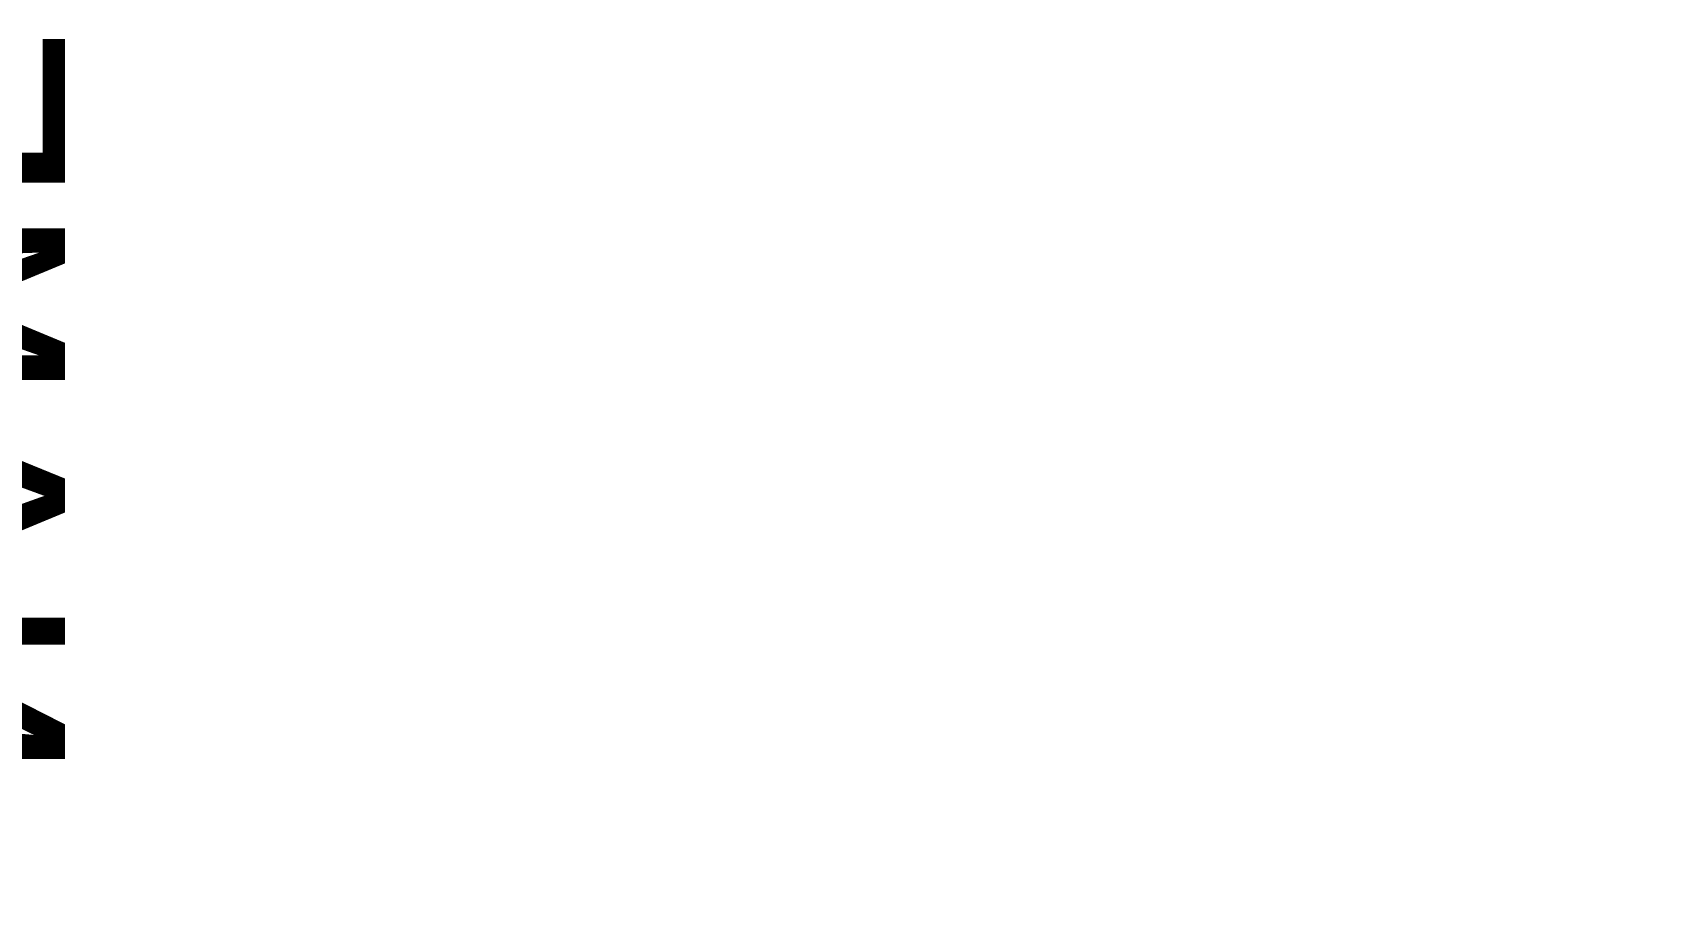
# Model space of a CAD drawing. Header units: inches. Extents: x -2.12 to 4.45, y -3.15 to 1.57.
# Drawn here: x -0.418 to 0.099, y 0.386 to 0.664 of the extents above; entities that cross this region are included whole.
import ezdxf

# ---------------------------------------------------------------- set-up
doc = ezdxf.new("R2010")
doc.units = ezdxf.units.IN
doc.header["$MEASUREMENT"] = 0
doc.layers.add('Bottom 3D Body', color=56, linetype='Continuous')
doc.layers.add('Measures', color=56, linetype='Continuous')
doc.styles.add('Courier New', font='', dxfattribs={"height": 0.2})
doc.styles.get('Courier New').set_extended_font_data('Courier New')

# ---------------------------------------------------------------- blocks, each defined once
blk = doc.blocks.new('SMD3225_3_2X2_5X0_7_MTC_L_43')
at = {"layer": 'Measures', "style": 'Courier New'}
blk.add_text('Alternate 2 Padstyle: OX90Y60D30P', height=0.0775, dxfattribs=at).set_placement((-0.712, -0.615))
blk = doc.blocks.new('TP11R_B_78')
at = {"layer": 'Bottom 3D Body', "style": 'Courier New', "text_generation_flag": 2}
blk.add_text('>TP_SIGNAL_NAME', height=0.0610235, rotation=180, dxfattribs=at).set_placement((0, 0.075))

msp = doc.modelspace()

# ---------------------------------------------------------------- block references
for name, p, rotation in [('TP11R_B_78', (-0.3932, -0.24761), 90), ('SMD3225_3_2X2_5X0_7_MTC_L_43', (1.3918, -0.48961), 225)]:
    msp.add_blockref(name, p, dxfattribs=dict(rotation=rotation))

doc.saveas('drawing.dxf')
